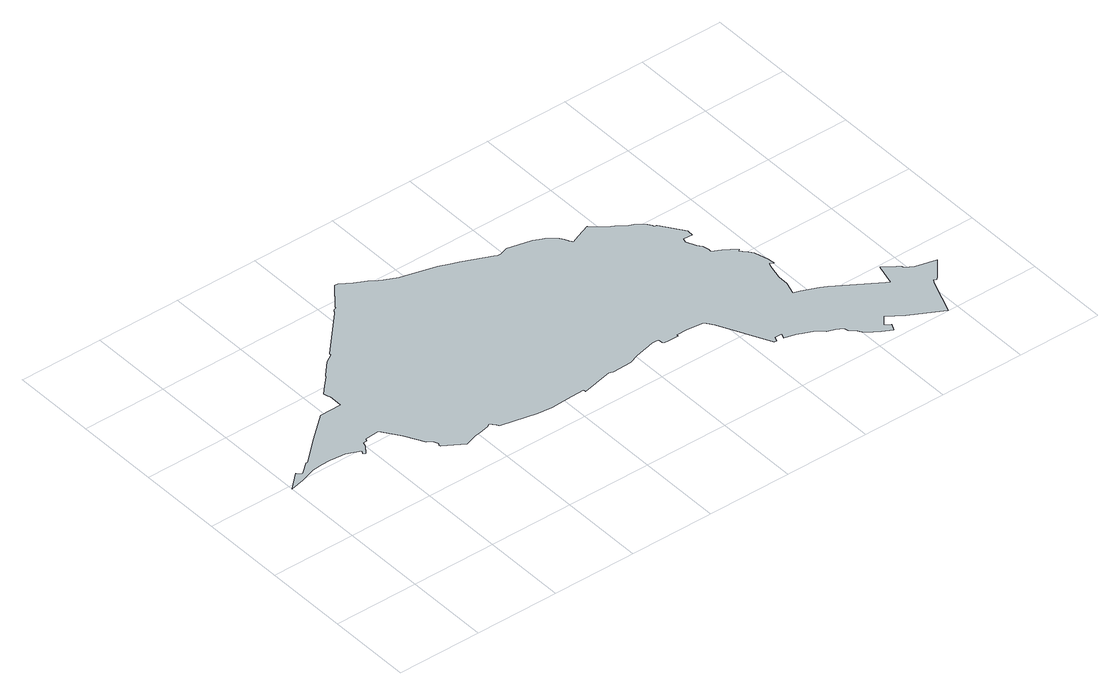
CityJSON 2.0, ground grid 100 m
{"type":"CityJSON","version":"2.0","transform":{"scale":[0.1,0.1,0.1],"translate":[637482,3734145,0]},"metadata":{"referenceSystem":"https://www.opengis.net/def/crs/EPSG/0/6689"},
"CityObjects":{
"object1":{"type":"GenericCityObject","attributes":{"name":"20","告示番号":"福岡県告示第501号","告示年月日":"2024-06-04","名称":"高田地区指定区域","区域の所在":"古賀市久保及び筵内の一部","区域の面積":"114302","備考":"都市計画法第34条第11号 市街化区域依存タイプ"},"geometry":[{"type":"MultiSurface","lod":"1","boundaries":[[[0,1,2,3,4,5,6,7,8,9,10,11,12,13,14,15,16,17,18,19,20,21,22,23,24,25,26,27,28,29,30,31,32,33,34,35,36,37,38,39,40,41,42,43,44,45,46,47,48,49,50,51,52,53,54,55,56,57,58,59,60,61,62,63,64,65,66,67,68,69,70,71,72,73,74,75,76,77,78,79,80,81,82,83,84,85,86,87,88,89,90,91,92,93,94,95,96,97,98,99,100,101,102,103,104,105,106,107,108,109,110,111,112,113,114,115,116,117,118,119,120,121,122,123,124,125,126,127,128,129,130,131,132,133,134,135,136,137,138,139,140,141,142,143,144,145,146,147,148,149,150,151,152,153,154,155,156,157,158,159,160,161,162,163,164,165,166,167,168,169,170,171,172,173,174,175,176,177,178,179,180,181,182,183,184,185,186,187,188,189,190,191,192,193,194,195,196,197,198,199,200,201,202]]]}]}
},
"vertices":[
[2377,4192,0],[2163,3926,0],[2163,3905,0],[2124,3889,0],[2096,3846,0],[1646,3376,0],[1650,3359,0],[1548,3291,0],[1402,3140,0],[1390,3117,0],[1292,3017,0],[1203,2926,0],[1207,2898,0],[1210,2874,0],[1225,2839,0],[1223,2678,0],[961,2674,0],[671,2429,0],[392,2182,0],[372,2182,0],[235,2065,0],[185,2119,0],[2,1950,0],[182,1995,0],[227,2009,0],[359,2054,0],[483,2065,0],[581,2068,0],[722,2050,0],[764,2045,0],[873,2000,0],[926,1975,0],[906,1943,0],[930,1925,0],[1004,2021,0],[1016,2071,0],[1062,2072,0],[1079,2104,0],[1250,2116,0],[1332,2000,0],[1398,1906,0],[1512,1682,0],[1572,1646,0],[1598,1585,0],[1583,1559,0],[1586,1541,0],[1813,1399,0],[1956,1446,0],[2020,1453,0],[2147,1486,0],[2182,1513,0],[2235,1448,0],[2243,1427,0],[2257,1420,0],[2666,1327,0],[2841,1313,0],[3102,1324,0],[3260,1327,0],[3265,1299,0],[3593,1373,0],[3626,1383,0],[3671,1369,0],[3829,1365,0],[3902,1374,0],[4021,1416,0],[4122,1442,0],[4199,1460,0],[4229,1468,0],[4257,1472,0],[4279,1475,0],[4304,1477,0],[4346,1475,0],[4349,1422,0],[4367,1405,0],[4411,1398,0],[4537,1398,0],[4536,1421,0],[4671,1422,0],[4865,1395,0],[4935,1298,0],[5221,713,0],[5252,714,0],[5274,769,0],[5364,770,0],[5335,703,0],[5373,693,0],[5467,674,0],[5524,641,0],[5653,591,0],[5738,516,0],[5823,485,0],[5901,437,0],[5913,395,0],[5963,346,0],[6004,284,0],[6093,216,0],[6157,171,0],[6270,110,0],[6314,191,0],[6245,234,0],[6326,339,0],[6508,211,0],[6888,5,0],[6961,200,0],[7049,425,0],[7081,482,0],[7115,462,0],[7133,482,0],[7191,554,0],[7266,646,0],[7310,696,0],[7075,760,0],[6982,815,0],[6968,841,0],[6932,871,0],[6796,968,0],[6794,966,0],[6728,720,0],[6690,746,0],[6198,1057,0],[6125,1095,0],[5936,1176,0],[5857,1204,0],[5902,1358,0],[5906,1488,0],[5950,1678,0],[5970,1719,0],[6018,1692,0],[6001,1781,0],[5957,1937,0],[5926,1991,0],[5883,2036,0],[5855,2057,0],[5877,2077,0],[5813,2133,0],[5741,2180,0],[5637,2232,0],[5642,2271,0],[5630,2319,0],[5621,2345,0],[5584,2400,0],[5535,2510,0],[5547,2559,0],[5655,2554,0],[5666,2634,0],[5478,2894,0],[5451,2900,0],[5442,2923,0],[5429,2946,0],[5411,2965,0],[5392,2983,0],[5372,2999,0],[5353,3015,0],[5333,3030,0],[5312,3046,0],[5288,3060,0],[5265,3071,0],[5242,3081,0],[5231,3087,0],[5221,3093,0],[5204,3112,0],[5180,3126,0],[5152,3152,0],[5115,3171,0],[5080,3187,0],[5051,3211,0],[5023,3236,0],[4994,3260,0],[4963,3287,0],[4937,3308,0],[4924,3321,0],[4755,3254,0],[4665,3215,0],[4656,3232,0],[4641,3261,0],[4636,3272,0],[4618,3309,0],[4590,3348,0],[4564,3373,0],[4550,3386,0],[4533,3401,0],[4508,3420,0],[4481,3437,0],[4428,3464,0],[4364,3493,0],[4346,3500,0],[4079,3559,0],[3982,3524,0],[3932,3525,0],[3907,3545,0],[3580,3688,0],[3493,3725,0],[3364,3775,0],[3325,3781,0],[3031,3861,0],[2959,3876,0],[2869,3918,0],[2838,3938,0],[2812,3951,0],[2768,3977,0],[2679,4030,0],[2548,4101,0],[2420,4188,0]
]}
